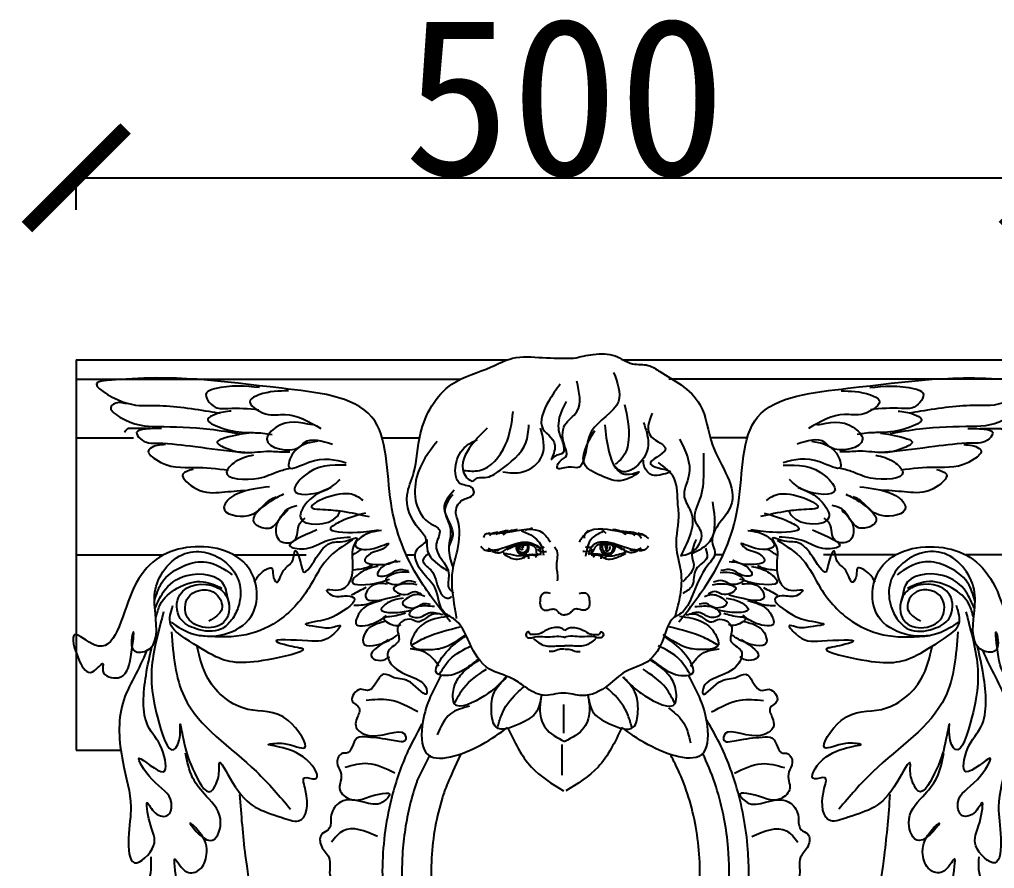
# Model space of a CAD drawing. Extents: x 3172 to 33391, y 13916 to 34175.
# Drawn here: x 14244.4 to 14738.5, y 19422.1 to 19852.6 of the extents above; entities that cross this region are included whole.
import ezdxf

# ---------------------------------------------------------------- set-up
doc = ezdxf.new("R2010")
doc.units = 0
doc.layers.get('0').update_dxf_attribs({"linetype": 'CONTINUOUS'})
doc.layers.get('DEFPOINTS').update_dxf_attribs({"linetype": 'CONTINUOUS'})
doc.dimstyles.new('ISO-25', dxfattribs={"dimtxt": 2.5, "dimasz": 2.5, "dimexe": 1.25, "dimexo": 0.625, "dimtad": 1, "dimdec": 4, "dimdsep": 46, "dimlunit": 6, "dimtxsty": 'Standard', "dimcen": 2.5, "dimadec": 0, "dimazin": 0, "dimtfac": 1, "dimtdec": 4, "dimtmove": 0, "dimatfit": 3, "dimfxl": 1, "dimtolj": 1, "dimtzin": 0, "dimarcsym": 0})

# ---------------------------------------------------------------- blocks, each defined once
blk = doc.blocks.new('_ARCHTICK')
at = {"color": 0, "linetype": 'ByBlock', "const_width": 0.15}
blk.add_lwpolyline([(-0.5, -0.5), (0.5, 0.5)], dxfattribs=at)
blk = doc.blocks.new('*D19')
at = {"color": 0, "linetype": 'ByBlock'}
for p, q in [((-6299.68, 5909.59), (-6299.68, 5927.02)), ((-6299.68, 5925.77), (-5804.61, 5925.77)), ((-5804.61, 5909.59), (-5804.61, 5927.02))]:
    blk.add_line(p, q, dxfattribs=at)
at = {"layer": 'DEFPOINTS', "color": 0, "linetype": 'ByBlock'}
for p in [(-5804.61, 5925.77), (-6299.68, 5908.96), (-5804.61, 5908.96)]:
    blk.add_point(p, dxfattribs=at)
at = {"color": 0, "linetype": 'ByBlock', "xscale": 50, "yscale": 50, "zscale": 50, "rotation": 180}
blk.add_blockref('_ARCHTICK', (-6299.68, 5925.77), dxfattribs=at)
at = {"color": 0, "linetype": 'ByBlock', "xscale": 50, "yscale": 50, "zscale": 50}
blk.add_blockref('_ARCHTICK', (-5804.61, 5925.77), dxfattribs=at)
at = {"color": 0, "linetype": 'ByBlock', "insert": (-6052.15, 5966.39), "char_height": 80, "attachment_point": 5}
blk.add_mtext('\\A1;500', dxfattribs=at)
blk = doc.blocks.new('A$C26935412')
for p, q in [((1.47, 500.13), (222.32, 500.13)), ((1.47, 500.13), (1.47, 300.13)), ((281.22, 500.13), (501.47, 500.13)), ((1.47, 490.13), (198.15, 490.13)), ((501.47, 490.13), (304.79, 490.13)), ((1.47, 460.13), (30.79, 460.13)), ((158.04, 460.13), (177.23, 460.13)), ((344.9, 460.13), (325.71, 460.13)), ((1.47, 400.13), (46.07, 400.13)), ((82.24, 400.13), (119.08, 400.13)), ((170.45, 400.13), (174.85, 400.13)), ((332.49, 400.13), (328.09, 400.13)), ((420.69, 400.13), (383.86, 400.13)), ((501.47, 400.13), (456.87, 400.13)), ((1.47, 300.13), (24.29, 300.13))]:
    blk.add_line(p, q)
for points in [[(256.02, 500.84), (240.12, 501.18), (224.69, 500.84), (213.85, 496.42), (193.76, 487.59), (177.69, 462.31), (174.08, 441.83), (170.86, 431), (177.29, 412.93), (180.5, 407.31), (176.08, 403.3), (179.3, 390.46), (185.32, 382.83), (189.74, 370.79), (194.56, 367.58), (202.66, 355.34), (213.03, 341.64), (224.4, 336.96), (231.12, 332.65), (240.45, 328.27), (250.8, 329.44), (260.35, 328.1), (273.7, 333.46), (282.43, 340.3), (293.79, 345.5), (302, 357.51), (307.35, 368.04), (311.06, 370.39), (316.68, 379.22), (324.72, 394.87), (328.33, 401.69), (327.13, 405.71), (336.37, 424.98), (327.13, 456.28), (320.7, 477.16), (311.06, 487.19), (300.21, 494.02), (294.19, 497.23), (286.15, 498.03), (277.32, 502.04), (266.07, 502.85), (256.02, 500.84)], [(193, 365.83), (177.3, 387.41), (162.57, 426.64), (152.76, 470.77), (106.62, 485.48), (17.3, 489.41), (12.39, 488.43), (25.15, 478.62), (40.86, 476.66), (69.32, 473.71), (75.21, 472.73)], [(276.51, 493.61), (278.92, 478.76), (265.26, 463.51), (261.25, 449.06), (258.84, 445.05), (253.21, 445.05), (247.59, 444.64), (248.79, 447.86), (252.41, 451.07), (251.61, 455.48), (251.61, 466.72), (257.63, 473.54), (257.63, 489.2)], [(309.94, 365.83), (325.64, 387.41), (340.37, 426.64), (350.18, 470.77), (396.31, 485.48), (485.64, 489.41), (490.54, 488.43), (477.78, 478.62), (462.08, 476.66), (433.61, 473.71), (427.72, 472.73)], [(95.26, 485.85), (72.24, 485.17), (68.12, 483.11), (72.59, 475.9), (79.12, 475.21), (94.92, 474.52)], [(110.03, 484.14), (94.92, 482.08), (90.45, 479.33), (98.35, 472.46), (108.32, 472.12), (126.74, 464.87)], [(249.2, 487.59), (243.17, 478.76), (240.36, 464.71), (246.38, 454.28), (244.78, 449.06), (246.38, 450.67), (250.8, 452.67), (250.8, 457.09), (248.79, 462.71), (248.39, 467.52), (252.41, 478.76)], [(392.9, 484.14), (408.02, 482.08), (412.49, 479.33), (404.58, 472.46), (394.62, 472.12), (376.2, 464.87)], [(407.68, 485.85), (430.69, 485.17), (434.82, 483.11), (430.35, 475.9), (423.82, 475.21), (408.02, 474.52)], [(27.24, 477.61), (21.06, 477.61), (19.34, 476.24), (23.81, 470.75), (43.04, 465.94), (69.84, 464.57), (84.96, 462.17)], [(282.14, 477.16), (284.14, 459.09), (280.93, 449.86), (277.32, 446.65)], [(475.7, 477.61), (481.88, 477.61), (483.6, 476.24), (479.13, 470.75), (459.89, 465.94), (433.1, 464.57), (417.98, 462.17)], [(80.83, 473.84), (72.59, 472.12), (68.81, 469.72), (75.68, 465.26), (89.42, 462.85), (96.98, 462.51), (101.79, 461.82)], [(122.44, 466.71), (103.85, 465.6), (99.04, 459.42), (115.53, 455.3), (118.28, 457.7), (132.57, 456.89)], [(199.79, 443.44), (207.82, 443.44), (221.08, 456.28), (225.09, 473.54)], [(296.2, 472.74), (295.79, 460.7), (303.02, 454.28), (295.39, 446.65), (305.44, 442.64), (301.82, 441.43), (296.2, 441.03), (292.18, 445.45), (291.78, 448.66)], [(380.5, 466.71), (399.09, 465.6), (403.9, 459.42), (387.41, 455.3), (384.66, 457.7), (370.36, 456.89)], [(422.1, 473.84), (430.35, 472.12), (434.13, 469.72), (427.26, 465.26), (413.52, 462.85), (405.96, 462.51), (401.15, 461.82)], [(38.92, 464.91), (30.33, 464.91), (27.58, 464.57), (26.21, 462.85)], [(45.1, 464.91), (36.86, 464.57), (32.39, 462.85), (34.11, 459.76), (43.39, 457.36), (62.28, 455.64), (85.64, 452.9), (89.77, 452.55)], [(211.84, 465.12), (202.6, 454.68), (200.99, 440.23), (205.01, 438.22), (205.81, 439.02), (210.63, 439.83), (218.26, 443.44), (231.52, 457.49), (233.13, 466.72)], [(219.87, 442.64), (229.91, 442.64), (239.96, 451.07), (239.15, 465.12)], [(272.09, 466.72), (274.1, 453.07), (284.55, 441.43), (289.37, 442.64), (283.34, 439.02), (271.29, 440.23), (262.05, 445.85), (266.87, 463.91)], [(291.78, 467.93), (294.19, 457.49), (290.17, 447.45), (280.13, 443.04), (277.32, 445.45)], [(457.83, 464.91), (466.08, 464.57), (470.54, 462.85), (468.83, 459.76), (459.55, 457.36), (440.66, 455.64), (417.3, 452.9), (413.17, 452.55)], [(464.02, 464.91), (472.61, 464.91), (475.35, 464.57), (476.73, 462.85)], [(89.77, 462.51), (77.74, 460.11), (73.62, 458.05), (78.77, 454.61), (88.39, 452.55), (100.42, 453.24), (108.66, 452.9), (110.72, 452.9)], [(196.17, 367.58), (194.96, 375.2), (194.16, 392.06), (196.57, 402.5), (196.57, 418.55), (195.77, 421.36), (198.98, 428.19), (201.79, 429.39), (205.01, 431.8), (204.61, 433.81), (198.18, 436.62), (195.77, 446.25), (200.99, 455.88), (206.61, 459.09)], [(310.26, 459.5), (315.08, 441.03), (312.67, 429.79), (315.88, 422.57), (311.06, 400.09)], [(413.17, 462.51), (425.2, 460.11), (429.32, 458.05), (424.17, 454.61), (414.55, 452.55), (402.52, 453.24), (394.28, 452.9), (392.22, 452.9)], [(47.17, 456.67), (39.26, 454.61), (38.58, 453.93), (42.01, 449.12), (61.94, 445), (79.46, 443.63)], [(125.2, 458.42), (112.44, 452.21), (110.38, 445), (120.59, 447.68), (139.64, 447.37)], [(186.13, 458.29), (175.68, 439.83), (182.91, 416.14), (187.33, 412.93), (185.73, 405.71), (192.15, 390.05), (192.15, 383.23), (194.56, 380.82)], [(377.74, 458.42), (390.5, 452.21), (392.56, 445), (382.34, 447.68), (363.3, 447.37)], [(455.77, 456.67), (463.67, 454.61), (464.36, 453.93), (460.93, 449.12), (441, 445), (423.48, 443.63)], [(92.17, 451.18), (82.89, 447.75), (78.43, 442.6), (94.92, 439.51), (104.88, 442.94), (111.07, 444.66)], [(310.66, 399.69), (315.88, 401.29), (321.5, 411.33), (318.29, 417.75), (320.7, 428.59), (322.71, 441.83), (322.71, 452.27)], [(410.77, 451.18), (420.04, 447.75), (424.51, 442.6), (408.02, 439.51), (398.06, 442.94), (391.87, 444.66)], [(139.64, 446.15), (117.94, 440.54), (113.13, 433.33), (128.93, 433.33), (136.49, 438.82)], [(308.25, 369.18), (310.66, 379.62), (311.06, 391.66), (308.65, 404.5), (309.85, 421.76), (309.45, 425.78), (307.44, 439.43), (299.41, 447.45)], [(363.3, 446.15), (385, 440.54), (389.81, 433.33), (374.01, 433.33), (366.45, 438.82)], [(61.25, 443.97), (56.1, 441.57), (62.97, 434.02), (76.02, 432.3), (88.74, 433.33)], [(441.69, 443.97), (446.84, 441.57), (439.97, 434.02), (426.91, 432.3), (414.2, 433.33)], [(100.42, 435.05), (84.27, 431.61), (80.15, 429.21), (77.05, 424.41), (89.42, 420.29), (97.67, 425.78), (102.13, 429.21), (103.85, 429.9)], [(402.52, 435.05), (418.67, 431.61), (422.79, 429.21), (425.88, 424.41), (413.52, 420.29), (405.27, 425.78), (400.81, 429.21), (399.09, 429.9)], [(107.63, 431.27), (99.73, 426.81), (92.51, 416.51), (94.92, 414.79), (101.1, 414.11), (109.69, 423.72), (114.5, 425.44)], [(148.24, 428.04), (141.18, 431.41), (122.44, 424.05), (127.66, 423.43), (137.8, 422.51), (151.31, 419.75)], [(194.96, 433.4), (189.74, 424.17), (194.16, 411.33), (192.15, 404.5)], [(194.16, 431), (190.14, 423.37), (192.96, 413.34), (192.15, 403.7), (194.16, 394.07)], [(354.7, 428.04), (361.76, 431.41), (380.5, 424.05), (375.28, 423.43), (365.14, 422.51), (351.63, 419.75)], [(395.31, 431.27), (403.21, 426.81), (410.42, 416.51), (408.02, 414.79), (401.84, 414.11), (393.25, 423.72), (388.44, 425.44)], [(327.13, 427.38), (325.52, 406.91), (316.28, 400.49)], [(109.69, 423.03), (103.85, 414.79), (105.91, 407.24), (113.13, 407.58), (115.88, 416.17), (118.62, 418.91)], [(149.47, 421.59), (136.87, 417.29), (131.65, 413.92), (145.17, 411.77), (156.23, 413)], [(353.47, 421.59), (366.06, 417.29), (371.29, 413.92), (357.77, 411.77), (346.71, 413)], [(393.25, 423.03), (399.09, 414.79), (397.03, 407.24), (389.81, 407.58), (387.06, 416.17), (384.31, 418.91)], [(212.06, 410.99), (222.18, 411.83), (240.32, 411.41), (244.11, 406.77)], [(291.17, 410.37), (280.76, 411.83), (262.62, 411.41), (258.82, 406.77)], [(92.65, 386.16), (96.82, 391.52), (101.59, 393.3), (102.19, 389.73), (103.97, 386.16), (107.55, 392.11), (112.32, 397.47), (113.51, 402.24), (116.49, 395.69), (117.69, 391.52), (125.44, 400.45), (132, 406.41), (140.34, 407.6), (145.11, 408.79), (143.32, 404.62), (142.73, 398.67), (141.53, 386.75), (134.38, 381.99), (129.61, 381.99), (131.99, 379.71), (139, 379.17), (143.5, 378.27), (134.51, 369.28), (123.17, 365.86), (118.88, 364.71), (124.25, 363.52), (133.43, 363.34), (136.48, 364.06), (133.25, 359.75), (119.93, 356.15), (103.97, 355.77), (109.49, 353.99), (114.53, 352.91), (116.87, 352.38), (102.29, 346.98), (72.97, 348.03), (57.3, 357.41), (49.74, 364.78), (50.91, 374.24)], [(124.59, 413), (111.07, 404.4), (119.37, 403.48), (128.89, 407.16), (141.79, 409.31)], [(157.76, 412.69), (147.32, 409.31), (144.25, 405.63), (153.77, 403.48), (161.14, 405.63), (159.61, 404.09), (151.01, 400.1), (149.16, 397.65), (157.46, 395.19), (164.52, 397.03), (165.44, 397.65)], [(213.17, 411.32), (210.27, 410.02), (209.83, 409.15)], [(217.17, 411.69), (214.19, 410.96), (212.96, 410.02)], [(222.47, 412.65), (217.46, 411.32), (216.3, 410.67)], [(227.15, 413.11), (221.53, 411.61), (219.77, 410.37)], [(229.35, 412.43), (235.57, 409.44), (240.06, 403.11), (240.64, 400.12)], [(234.95, 413.82), (231.19, 412.7)], [(263.48, 412.62), (261.65, 410.53), (261.49, 408.8)], [(271.39, 412.09), (265.52, 408.75), (263.1, 404.14), (262.18, 399.54)], [(269.71, 413.86), (272.55, 411.37)], [(276.07, 413.41), (281.41, 411.61), (282.67, 410.63)], [(280.52, 412.57), (285.48, 411.32), (287.34, 410.11)], [(284.14, 412.05), (288.75, 410.96), (290.69, 408.75)], [(288.86, 411.42), (292.67, 410.02), (294.31, 408.54)], [(345.17, 412.69), (355.62, 409.31), (358.69, 405.63), (349.17, 403.48), (341.8, 405.63), (343.33, 404.09), (351.93, 400.1), (353.78, 397.65), (345.48, 395.19), (338.42, 397.03), (337.49, 397.65)], [(410.29, 386.16), (406.12, 391.52), (401.35, 393.3), (400.75, 389.73), (398.96, 386.16), (395.39, 392.11), (390.62, 397.47), (389.43, 402.24), (386.44, 395.69), (385.25, 391.52), (377.5, 400.45), (370.94, 406.41), (362.6, 407.6), (357.83, 408.79), (359.62, 404.62), (360.21, 398.67), (361.4, 386.75), (368.56, 381.99), (373.33, 381.99), (370.95, 379.71), (363.93, 379.17), (359.43, 378.27), (368.43, 369.28), (379.77, 365.86), (384.06, 364.71), (378.69, 363.52), (369.51, 363.34), (366.45, 364.06), (369.69, 359.75), (383.01, 356.15), (398.96, 355.77), (393.45, 353.99), (388.41, 352.91), (386.07, 352.38), (400.65, 346.98), (429.97, 348.03), (445.64, 357.41), (453.2, 364.78), (452.03, 374.24)], [(378.35, 413), (391.87, 404.4), (383.57, 403.48), (374.05, 407.16), (361.15, 409.31)], [(50.04, 365.72), (60.45, 359.94), (90.84, 368.43), (93.92, 381.17), (88.47, 395.09), (55.69, 403.53), (30.04, 381.39), (10.97, 353.99), (0.83, 359.35), (3.22, 345.65), (9.77, 340.28), (15.14, 344.45), (15.14, 340.88), (22.89, 337.3), (29.45, 348.03), (30.64, 360.54), (30.64, 351.6), (37.2, 351.01), (41.97, 370.07), (41.97, 382.58), (58.66, 401.31), (79.43, 394.96), (85.14, 384.71), (84.4, 373.58), (80.98, 366.91), (75.5, 362.14), (62.84, 362.33), (54.73, 367.65), (54.45, 379.79), (72.97, 383.77), (78.34, 379.01), (77.74, 366.5), (67.61, 362.92), (57.77, 369.44), (59.7, 379.51), (72.97, 380.2), (75.95, 372.45), (69.36, 366.27)], [(142.78, 407.76), (129.83, 397.87), (120.47, 383.13), (104.27, 366.04), (86.09, 358.85), (64.5, 358.85)], [(180.9, 408.12), (181.31, 402.1), (191.35, 392.06)], [(208.51, 404.6), (210.76, 402.64), (213.59, 402.21)], [(211.21, 402.56), (216.7, 402.98), (225.13, 405.51), (231.04, 406.77), (237.2, 404.97), (238.21, 404.24), (239.05, 400.87)], [(214.17, 402.14), (217.96, 401.29), (222.18, 403.4), (230.23, 405.91), (235.09, 404.97), (236.94, 402.56), (236.94, 401.29), (239.48, 400.45)], [(221.96, 402.81), (226.17, 404.84), (231.36, 405.33), (233.32, 405.33)], [(226.73, 405.44), (226.66, 403.56), (228.04, 400.97), (231.96, 401.27), (233.05, 403.41), (233.12, 405.52)], [(227.31, 405.44), (227.17, 403.7), (228.5, 401.73), (230.99, 401.69), (232.4, 403.19), (232.47, 405.59)], [(228.04, 404.72), (227.97, 403.85), (229.35, 402.98), (230.29, 403.34)], [(229.2, 405.44), (228.84, 404.43), (230, 403.99), (230.07, 404.86), (229.2, 405.44)], [(236.84, 404.68), (239.15, 403.93), (240.9, 404.28)], [(266.1, 404.68), (263.79, 403.93), (262.04, 404.28)], [(288.77, 402.14), (284.97, 401.29), (280.76, 403.4), (272.71, 405.91), (267.84, 404.97), (266.26, 402.67), (265.37, 401.2), (263.46, 400.45)], [(291.72, 402.56), (286.24, 402.98), (277.8, 405.51), (271.9, 406.77), (265.74, 404.97), (264.74, 403.66), (263.89, 400.87)], [(269.62, 405.5), (269.67, 403.3), (271.3, 400.83), (275.28, 400.63), (277.27, 403.77), (277.53, 405.5)], [(280.98, 402.81), (276.77, 404.84), (271.58, 405.33), (269.62, 405.33)], [(270.88, 405.65), (270.67, 403.98), (271.92, 401.62), (275.18, 401.46), (276.07, 404.92), (275.7, 405.34)], [(272.92, 405.6), (272.13, 404.19), (273.08, 403.3), (273.39, 404.29), (272.19, 404.5)], [(274.49, 404.4), (274.39, 402.93), (272.92, 402.09), (272.13, 402.77)], [(294.43, 404.6), (292.18, 402.64), (289.35, 402.21)], [(318.69, 408.12), (316.68, 398.88), (317.49, 395.27), (311.86, 386.44)], [(360.15, 407.76), (373.11, 397.87), (382.47, 383.13), (398.67, 366.04), (416.84, 358.85), (438.44, 358.85)], [(452.9, 365.72), (442.49, 359.94), (412.1, 368.43), (409.01, 381.17), (414.47, 395.09), (447.24, 403.53), (472.89, 381.39), (491.97, 353.99), (502.11, 359.35), (499.72, 345.65), (493.16, 340.28), (487.8, 344.45), (487.8, 340.88), (480.05, 337.3), (473.49, 348.03), (472.3, 360.54), (472.3, 351.6), (465.74, 351.01), (460.97, 370.07), (460.97, 382.58), (444.27, 401.31), (423.51, 394.96), (417.8, 384.71), (418.54, 373.58), (421.96, 366.91), (427.44, 362.14), (440.1, 362.33), (448.21, 367.65), (448.49, 379.79), (429.97, 383.77), (424.6, 379.01), (425.2, 366.5), (435.33, 362.92), (445.17, 369.44), (443.24, 379.51), (429.97, 380.2), (426.99, 372.45), (433.58, 366.27)], [(147.63, 403.17), (143.02, 400.1)], [(181.71, 400.89), (178.9, 397.28), (182.91, 392.46), (187.33, 382.03), (191.35, 378.01), (193.76, 378.81)], [(212.28, 403.65), (215.01, 402.56), (217.96, 402.56)], [(219.98, 401.05), (222.31, 400.76), (227.98, 399.74), (233.21, 400.39), (237.27, 400.39)], [(220.28, 400.68), (225.51, 398.14), (229.14, 398.36), (232.7, 399.88), (237.85, 400.1)], [(230.23, 400.18), (230.52, 399.02), (230.59, 398.25)], [(231.9, 400.1), (232.7, 399.38), (232.99, 398.14)], [(235.09, 400.39), (236.33, 399.74), (236.91, 398.87)], [(237.35, 403.15), (239.31, 401.99), (242.23, 401.96)], [(265.59, 403.15), (263.63, 401.99), (260.71, 401.96)], [(282.99, 401.36), (280.63, 400.76), (273.13, 399.53), (269.73, 400.39), (264.9, 400.47)], [(282.66, 400.68), (276.91, 398.32), (272.71, 398.06), (269.98, 399.47), (265.08, 400.1)], [(265.58, 402.67), (265.11, 401.73), (265.58, 400.63)], [(267.84, 400.39), (266.61, 399.74), (266.03, 398.87)], [(271.04, 400.1), (270.24, 399.38), (269.95, 398.14)], [(272.71, 400.18), (272.42, 399.02), (272.35, 398.25)], [(281.41, 403.56), (281.99, 402.83), (282.31, 401.67), (282.99, 401.52)], [(290.66, 403.65), (287.93, 402.56), (284.97, 402.56)], [(323.51, 403.7), (324.32, 398.88), (318.69, 392.86), (316.68, 384.43), (311.86, 380.42)], [(355.31, 403.17), (359.92, 400.1)], [(41.53, 376.78), (45.12, 385.67), (56.93, 394.74), (68.19, 396.52), (81.36, 389.99)], [(155.92, 394.27), (147.63, 391.51), (142.71, 386.6), (156.23, 385.98), (161.76, 387.83)], [(152.85, 394.89), (151.01, 393.96), (143.33, 392.43)], [(167.29, 396.73), (157.76, 393.66), (155.61, 389.97), (161.14, 389.97), (165.75, 392.43), (171.59, 392.12)], [(335.65, 396.73), (345.17, 393.66), (347.32, 389.97), (341.8, 389.97), (337.19, 392.43), (331.35, 392.12)], [(347.02, 394.27), (355.31, 391.51), (360.23, 386.6), (346.71, 385.98), (341.18, 387.83)], [(350.09, 394.89), (351.93, 393.96), (359.61, 392.43)], [(461.41, 376.78), (457.81, 385.67), (446.01, 394.74), (434.75, 396.52), (421.57, 389.99)], [(41.87, 372.85), (45.98, 381.06), (58.15, 389.68), (77.26, 384.38), (78.48, 379.67), (79.68, 375.05)], [(171.89, 391.2), (166.98, 391.2), (159.91, 387.21), (166.06, 385.06), (170.67, 386.9), (175.27, 386.29)], [(331.04, 391.2), (335.96, 391.2), (343.02, 387.21), (336.88, 385.06), (332.27, 386.9), (327.66, 386.29)], [(461.07, 372.85), (456.96, 381.06), (444.79, 389.68), (425.68, 384.38), (424.46, 379.67), (423.26, 375.05)], [(42.39, 368.4), (44.44, 374.73), (53.17, 383.11), (66.48, 386.43), (76.06, 383.01)], [(160.84, 385.37), (151.31, 383.22), (149.47, 378.92), (164.83, 378.92), (167.29, 379.54)], [(175.89, 384.76), (172.2, 385.37), (163.91, 382.91), (169.74, 379.84), (174.97, 381.38), (178.04, 380.15)], [(327.05, 384.76), (330.74, 385.37), (339.03, 382.91), (333.19, 379.84), (327.97, 381.38), (324.9, 380.15)], [(342.1, 385.37), (351.63, 383.22), (353.47, 378.92), (338.11, 378.92), (335.65, 379.54)], [(460.55, 368.4), (458.5, 374.73), (449.77, 383.11), (436.46, 386.43), (426.88, 383.01)], [(149.78, 383.53), (142.4, 379.54)], [(179.88, 378.92), (176.5, 379.84), (170.36, 377.7), (168.52, 375.55), (174.66, 373.09), (178.96, 375.24), (182.65, 374.93)], [(323.06, 378.92), (326.44, 379.84), (332.58, 377.7), (334.42, 375.55), (328.28, 373.09), (323.98, 375.24), (320.29, 374.93)], [(353.16, 383.53), (360.53, 379.54)], [(154.38, 376.47), (150.7, 374.93), (143.63, 374.32)], [(157.76, 376.78), (149.16, 373.4), (145.17, 368.18), (144.55, 365.11), (153.46, 365.11), (160.22, 369.1)], [(168.82, 378), (160.84, 375.55), (157.46, 372.17), (162.99, 370.64), (172.51, 371.86)], [(334.12, 378), (342.1, 375.55), (345.48, 372.17), (339.95, 370.64), (330.43, 371.86)], [(345.17, 376.78), (353.78, 373.4), (357.77, 368.18), (358.38, 365.11), (349.48, 365.11), (342.72, 369.1)], [(348.55, 376.47), (352.24, 374.93), (359.31, 374.32)], [(46.17, 371.01), (40.86, 348.53), (43.05, 317), (51.49, 300.45), (54.61, 307.94), (54.61, 313.56), (56.17, 306.38), (61.17, 290.46), (70.55, 279.22), (73.05, 282.97), (74.61, 290.46), (74.61, 293.27), (81.48, 283.59), (106.36, 265.82), (115.3, 264.03), (118.88, 279.52), (118.35, 286.09), (123.66, 285.46), (119.29, 295.45), (100.23, 303.26), (107.73, 303.57), (118.35, 301.39), (109.92, 315.44), (89.29, 321.06), (68.98, 336.67), (63.36, 353.21)], [(170.05, 370.33), (161.76, 368.49), (158.99, 367.87), (163.91, 364.19), (167.59, 364.5)], [(184.8, 373.71), (180.19, 374.01), (173.12, 371.86), (171.89, 369.72), (176.5, 368.18), (182.65, 370.64), (186.33, 370.33)], [(318.14, 373.71), (322.75, 374.01), (329.81, 371.86), (331.04, 369.72), (326.44, 368.18), (320.29, 370.64), (316.61, 370.33)], [(332.89, 370.33), (341.18, 368.49), (343.95, 367.87), (339.03, 364.19), (335.34, 364.5)], [(456.76, 371.01), (462.08, 348.53), (459.89, 317), (451.45, 300.45), (448.33, 307.94), (448.33, 313.56), (446.77, 306.38), (441.77, 290.46), (432.39, 279.22), (429.89, 282.97), (428.33, 290.46), (428.33, 293.27), (421.46, 283.59), (396.58, 265.82), (387.64, 264.03), (384.06, 279.52), (384.59, 286.09), (379.27, 285.46), (383.65, 295.45), (402.71, 303.26), (395.21, 303.57), (384.59, 301.39), (393.02, 315.44), (413.65, 321.06), (433.95, 336.67), (439.58, 353.21)], [(159.61, 366.03), (149.47, 360.51), (148.24, 355.29), (161.14, 356.21), (166.06, 359.28)], [(192.75, 368.8), (180.7, 365.73), (173.69, 358.29), (172.82, 354.13), (180.7, 351.72), (188.81, 352.6), (201.08, 359.38)], [(310.19, 368.8), (322.23, 365.73), (329.24, 358.29), (330.12, 354.13), (322.23, 351.72), (314.13, 352.6), (301.86, 359.38)], [(343.33, 366.03), (353.47, 360.51), (354.7, 355.29), (341.8, 356.21), (336.88, 359.28)], [(50.24, 360.71), (56.8, 327.3), (93.67, 289.21), (111.13, 269.99)], [(173.04, 353.91), (180.27, 357.85), (198.01, 363.32)], [(251.37, 361.46), (250.04, 362.5), (248.15, 362.97), (244.73, 362.69), (240.27, 360.6), (236.94, 359.37), (235.33, 359.37), (233.62, 359.75), (233.05, 360.79), (231.72, 359.75), (232.48, 357.95), (234.1, 357.66), (236.28, 358.23), (241.31, 358.23), (242.92, 358.14), (247.39, 358.52), (251.94, 357.95)], [(251.57, 361.46), (252.89, 362.5), (254.79, 362.97), (258.21, 362.69), (262.67, 360.6), (265.99, 359.37), (267.61, 359.37), (269.32, 359.75), (269.89, 360.79), (271.21, 359.75), (270.46, 357.95), (268.84, 357.66), (266.66, 358.23), (261.63, 358.23), (260.01, 358.14), (255.55, 358.52), (251, 357.95)], [(329.9, 353.91), (322.67, 357.85), (304.93, 363.32)], [(452.7, 360.71), (446.14, 327.3), (409.27, 289.21), (391.81, 269.99)], [(161.14, 356.82), (152.85, 347.61), (157.15, 346.08), (161.76, 347.92)], [(206.99, 346.47), (200.64, 341.87), (190.56, 338.37), (185.96, 339.68), (188.59, 347.56), (197.79, 356.54), (200.64, 358.51)], [(235.52, 357.28), (241.22, 353.77), (248.19, 353.58), (251.61, 353.58)], [(267.42, 357.28), (261.72, 353.77), (254.75, 353.58), (251.33, 353.58)], [(295.95, 346.47), (302.3, 341.87), (312.38, 338.37), (316.98, 339.68), (314.35, 347.56), (305.15, 356.54), (302.3, 358.51)], [(341.8, 356.82), (350.09, 347.61), (345.79, 346.08), (341.18, 347.92)], [(187.11, 343.27), (180.24, 350.14), (172.39, 352.1)], [(187.49, 339.25), (192.75, 346.69), (203.71, 353.69)], [(251.28, 351.88), (248.72, 351.78), (245.49, 350.74), (243.59, 350.74)], [(251.66, 351.88), (254.22, 351.78), (257.45, 350.74), (259.35, 350.74)], [(315.44, 339.25), (310.19, 346.69), (299.23, 353.69)], [(315.83, 343.27), (322.7, 350.14), (330.55, 352.1)], [(221.45, 337.71), (216.85, 332.9), (210.5, 328.08), (194.94, 324.14), (194.29, 328.74), (196.48, 336.18), (201.73, 342.09), (208.09, 346.69)], [(281.49, 337.71), (286.09, 332.9), (292.44, 328.08), (308, 324.14), (308.65, 328.74), (306.46, 336.18), (301.2, 342.09), (294.85, 346.69)], [(194.94, 323.7), (199.76, 332.02), (211.37, 341.65)], [(308, 323.7), (303.18, 332.02), (291.57, 341.65)], [(188.18, 338.31), (178.89, 314.9), (180.63, 298.72), (208.77, 302.95), (222.27, 311.85)], [(239.63, 328.74), (237.22, 320.2), (228.46, 313.64), (216.41, 311.88), (214, 319.98), (215.53, 330.05), (221.67, 337.49)], [(263.31, 328.74), (265.72, 320.2), (274.48, 313.64), (286.53, 311.88), (288.94, 319.98), (287.4, 330.05), (281.27, 337.49)], [(314.76, 338.31), (324.05, 314.9), (322.3, 298.72), (294.16, 302.95), (280.67, 311.85)], [(217.07, 311.67), (219.04, 318.01), (226.93, 329.4), (230.65, 332.68)], [(285.87, 311.67), (283.9, 318.01), (276.01, 329.4), (272.29, 332.68)], [(176.31, 319.73), (161.71, 325.85), (149.81, 325.62)], [(239.63, 328.3), (238.75, 321.52), (241.6, 311.67), (251.46, 304.66)], [(263.31, 328.3), (264.18, 321.52), (261.34, 311.67), (251.48, 304.66)], [(326.62, 319.73), (341.23, 325.85), (353.13, 325.62)], [(202.82, 322.67), (193, 318.75), (186.13, 307.96)], [(250.91, 323.65), (250.91, 308.94)], [(304.58, 321.81), (311.65, 315.19), (315.92, 303.87)], [(222.27, 311.85), (234.42, 291.51), (250.86, 279.32)], [(280.67, 311.85), (268.52, 291.51), (252.08, 279.32)], [(249.93, 303.06), (249.93, 287.36)], [(39.58, 245.56), (37.8, 232.45), (33.03, 222.33), (44.35, 218.16), (52.7, 231.86), (52.1, 244.37), (58.07, 237.82), (64.62, 239.01), (68.2, 246.75), (64.62, 258.07), (59.85, 262.84), (69.99, 253.9), (75.36, 262.84), (68.2, 276.54), (61.05, 286.07), (57.47, 298.58)], [(463.35, 245.56), (465.14, 232.45), (469.91, 222.33), (458.58, 218.16), (450.24, 231.86), (450.83, 244.37), (444.87, 237.82), (438.31, 239.01), (434.74, 246.75), (438.31, 258.07), (443.08, 262.84), (432.95, 253.9), (427.58, 262.84), (434.74, 276.54), (441.89, 286.07), (445.47, 298.58)], [(164.54, 288.35), (150.79, 293.25), (139.02, 291.29)], [(338.4, 288.35), (352.14, 293.25), (363.92, 291.29)], [(155.7, 255.98), (138.03, 258.92), (132.14, 253.04)], [(347.24, 255.98), (364.9, 258.92), (370.79, 253.04)]]:
    blk.add_spline(points, degree=3)
for points, knots in [([(132.02, 434.7), (127.65, 432.98), (120.69, 430.22), (111.44, 414.27), (133.21, 414.87), (136.18, 421.72), (136.55, 422.69)], [0, 0, 0, 0, 14.491069, 23.101461, 42.008854, 45.060732, 45.060732, 45.060732, 45.060732]), ([(370.92, 434.7), (375.29, 432.98), (382.25, 430.22), (391.5, 414.27), (369.72, 414.87), (366.75, 421.72), (366.39, 422.69)], [0, 0, 0, 0, 14.491069, 23.101461, 42.008854, 45.060732, 45.060732, 45.060732, 45.060732]), ([(246.28, 404.37), (246.73, 403.67), (247.92, 401.8), (247.6, 397.99), (246.92, 394.24), (247.86, 390.47), (247.83, 388.2), (247.69, 386.9)], [0, 0, 0, 0, 2.471391, 6.501, 10.887845, 13.915304, 17.900347, 17.900347, 17.900347, 17.900347]), ([(244.12, 380.45), (243.3, 380.69), (241.72, 381.14), (238.97, 379.71), (238.84, 376.46), (238.69, 373.33), (241.47, 371.35), (243.75, 372.24), (245.69, 372.57), (247.25, 372.1), (248.27, 370.57), (249.92, 369.56), (250.98, 369.51), (251.47, 369.55)], [0, 0, 0, 0, 2.488926, 4.824842, 8.080884, 11.521581, 13.539688, 17.14173, 18.204197, 19.42909, 21.752764, 23.513362, 24.972026, 24.972026, 24.972026, 24.972026]), ([(258.82, 380.45), (259.64, 380.69), (261.22, 381.14), (263.97, 379.71), (264.1, 376.46), (264.25, 373.33), (261.47, 371.35), (259.18, 372.24), (257.25, 372.57), (255.69, 372.1), (254.67, 370.57), (253.01, 369.56), (251.96, 369.51), (251.47, 369.55)], [0, 0, 0, 0, 2.488926, 4.824842, 8.080884, 11.521581, 13.539688, 17.14173, 18.204197, 19.42909, 21.752764, 23.513362, 24.972026, 24.972026, 24.972026, 24.972026]), ([(189.23, 369.47), (188.02, 369.8), (184.84, 370.65), (180.75, 368.08), (176.47, 364.97), (171.81, 368.73), (163.51, 363.93), (169, 355.27), (158.93, 351.99), (164.6, 337.03), (180.8, 337.94), (180.94, 326.22), (172.13, 337.78), (165.46, 335.87), (157.28, 341.33), (155.12, 333.39), (150.49, 330), (145.72, 332.94), (140.04, 325.03), (148.13, 322.27), (145.05, 317.03), (143.6, 310.66), (155.05, 304), (169.93, 312.99), (170.34, 303.63), (159.56, 306.18), (153.83, 306.52), (142.77, 307.78), (142.62, 297.79), (136.5, 299.11), (133.76, 293.54), (137.36, 289.35), (137.05, 284.63), (135.2, 279.49), (143.91, 271.78), (150.97, 277.25), (164.17, 278.95), (156.61, 270.96), (148.19, 274.02), (137.22, 276.04), (131.22, 267.96), (132.09, 262.59), (130.47, 258.75), (125.7, 257.6), (126.19, 250.11), (131.41, 246.22), (131.36, 240.24), (130.79, 234.62), (138.88, 228.48), (147.7, 232.61), (154.94, 234.64), (159.33, 231.32), (151.98, 228.59), (146.47, 230.9), (139.45, 229.68), (132.67, 229.17), (130.55, 223.55), (132.44, 218.18), (126.45, 216.64), (127.08, 209.01), (132.94, 208.13), (134.35, 203.91), (134.56, 198.58), (143.61, 193.97), (152.45, 196.85), (158.95, 202.78), (165.11, 197.58), (152.45, 198.5), (147.92, 194.64), (140.38, 191.97), (138.05, 185.52), (139.94, 180.51), (140.43, 176.01), (137.46, 173.01), (136.99, 166.84), (142.91, 166.05), (145.06, 161.63), (147.17, 155.92), (156.84, 155.84), (163.23, 161.88), (169.26, 164.66), (174.89, 165.44), (175.57, 160.89), (165.51, 162.97), (158.31, 160.33), (156.44, 156.03), (156.33, 155.73)], [0, 0, 0, 0, 3.626488, 9.497656, 14.037657, 17.247966, 25.52905, 32.10924, 39.694714, 47.063932, 69.595182, 70.190921, 80.111463, 88.791806, 94.44745, 102.917136, 106.392853, 110.019341, 117.293124, 122.350107, 127.842747, 131.46656, 141.387102, 158.687263, 159.87874, 166.463981, 179.701659, 185.10046, 194.522296, 196.310907, 201.932326, 207.022809, 211.788718, 215.412531, 222.588645, 238.272028, 243.637859, 249.132113, 258.67137, 270.595439, 278.700549, 284.10851, 286.529434, 290.434553, 296.664821, 303.496733, 308.936274, 313.544867, 319.683056, 334.735565, 339.34773, 342.225786, 346.592053, 354.464935, 362.067644, 367.388464, 373.218537, 377.54854, 381.231319, 388.002367, 392.368633, 396.848903, 399.87466, 408.060683, 421.460311, 427.293678, 430.76102, 437.665812, 448.632827, 453.236249, 460.273316, 466.058779, 469.576907, 472.733564, 478.416692, 483.387656, 487.291604, 492.630238, 500.256992, 510.938306, 517.979239, 522.077682, 523.723865, 528.933408, 543.16569, 544.224199, 544.224199, 544.224199, 544.224199]), ([(313.71, 369.47), (314.92, 369.8), (318.09, 370.65), (322.19, 368.08), (326.47, 364.97), (331.13, 368.73), (339.42, 363.93), (333.94, 355.27), (344.01, 351.99), (338.34, 337.03), (322.14, 337.94), (322, 326.22), (330.8, 337.78), (337.48, 335.87), (345.66, 341.33), (347.82, 333.39), (352.45, 330), (357.22, 332.94), (362.89, 325.03), (354.81, 322.27), (357.89, 317.03), (359.33, 310.66), (347.89, 304), (333.01, 312.99), (332.6, 303.63), (343.38, 306.18), (349.11, 306.52), (360.17, 307.78), (360.31, 297.79), (366.44, 299.11), (369.18, 293.54), (365.58, 289.35), (365.89, 284.63), (367.74, 279.49), (359.02, 271.78), (351.97, 277.25), (338.77, 278.95), (346.32, 270.96), (354.75, 274.02), (365.71, 276.04), (371.72, 267.96), (370.85, 262.59), (372.47, 258.75), (377.24, 257.6), (376.75, 250.11), (371.53, 246.22), (371.58, 240.24), (372.15, 234.62), (364.06, 228.48), (355.23, 232.61), (348, 234.64), (343.6, 231.32), (350.96, 228.59), (356.47, 230.9), (363.49, 229.68), (370.26, 229.17), (372.39, 223.55), (370.5, 218.18), (376.49, 216.64), (375.86, 209.01), (370, 208.13), (368.59, 203.91), (368.38, 198.58), (359.33, 193.97), (350.49, 196.85), (343.99, 202.78), (337.82, 197.58), (350.49, 198.5), (355.02, 194.64), (362.56, 191.97), (364.89, 185.52), (363, 180.51), (362.51, 176.01), (365.48, 173.01), (365.95, 166.84), (360.03, 166.05), (357.88, 161.63), (355.77, 155.92), (346.1, 155.84), (339.71, 161.88), (333.68, 164.66), (328.05, 165.44), (327.37, 160.89), (337.43, 162.97), (344.63, 160.33), (346.5, 156.03), (346.61, 155.73)], [0, 0, 0, 0, 3.626488, 9.497656, 14.037657, 17.247966, 25.52905, 32.10924, 39.694714, 47.063932, 69.595182, 70.190921, 80.111463, 88.791806, 94.44745, 102.917136, 106.392853, 110.019341, 117.293124, 122.350107, 127.842747, 131.46656, 141.387102, 158.687263, 159.87874, 166.463981, 179.701659, 185.10046, 194.522296, 196.310907, 201.932326, 207.022809, 211.788718, 215.412531, 222.588645, 238.272028, 243.637859, 249.132113, 258.67137, 270.595439, 278.700549, 284.10851, 286.529434, 290.434553, 296.664821, 303.496733, 308.936274, 313.544867, 319.683056, 334.735565, 339.34773, 342.225786, 346.592053, 354.464935, 362.067644, 367.388464, 373.218537, 377.54854, 381.231319, 388.002367, 392.368633, 396.848903, 399.87466, 408.060683, 421.460311, 427.293678, 430.76102, 437.665812, 448.632827, 453.236249, 460.273316, 466.058779, 469.576907, 472.733564, 478.416692, 483.387656, 487.291604, 492.630238, 500.256992, 510.938306, 517.979239, 522.077682, 523.723865, 528.933408, 543.16569, 544.224199, 544.224199, 544.224199, 544.224199]), ([(37.43, 351.1), (33.94, 341.6), (21.92, 325.19), (23.77, 296.4), (31.04, 272.95), (27.65, 258.03), (28.77, 236.67), (44.62, 252.02), (38.96, 260.33), (36.42, 277.77), (41.25, 266.58), (49.71, 265.38), (51.44, 277.86), (41.27, 281.34), (27.96, 303.3), (49.89, 281.91), (45.7, 303.76), (34.28, 314.03), (36.37, 335.61), (38.98, 348.3), (40.18, 353.18)], [72.02273, 72.02273, 72.02273, 72.02273, 101.621445, 131.408376, 155.014036, 171.143116, 184.003884, 197.095573, 209.370866, 219.371188, 226.165651, 232.686047, 239.165381, 254.679901, 267.419518, 281.566134, 293.309265, 306.764274, 332.900348, 348.063146, 348.063146, 348.063146, 348.063146]), ([(465.51, 351.1), (469, 341.6), (481.01, 325.19), (479.17, 296.4), (471.9, 272.95), (475.29, 258.03), (474.17, 236.67), (458.32, 252.02), (463.98, 260.33), (466.52, 277.77), (461.69, 266.58), (453.23, 265.38), (451.5, 277.86), (461.66, 281.34), (474.98, 303.3), (453.05, 281.91), (457.24, 303.76), (468.66, 314.03), (466.57, 335.61), (463.96, 348.3), (462.76, 353.18)], [72.02273, 72.02273, 72.02273, 72.02273, 101.621445, 131.408376, 155.014036, 171.143116, 184.003884, 197.095573, 209.370866, 219.371188, 226.165651, 232.686047, 239.165381, 254.679901, 267.419518, 281.566134, 293.309265, 306.764274, 332.900348, 348.063146, 348.063146, 348.063146, 348.063146]), ([(178.39, 313.65), (172.3, 302.15), (171.36, 300.15), (168.87, 294.42), (167.4, 290.62), (164.77, 282.81), (163.61, 278.82), (161.17, 268.9), (160.07, 262.9), (158.57, 250.75), (158.17, 244.6), (158.09, 232.28), (158.4, 226.11), (159.59, 215.3), (160.32, 210.61), (162.19, 201.4), (163.32, 196.87), (166.01, 187.96), (167.56, 183.58), (171.04, 175.11), (172.97, 171.02), (176.77, 163.88), (178.61, 160.77), (182.47, 154.82), (184.5, 151.97), (189.6, 145.46), (192.76, 141.93), (199.34, 135.5), (202.76, 132.58), (210.79, 126.66), (215.46, 123.86), (224.98, 119.32), (229.82, 117.58), (237.39, 115.7), (240.08, 115.19), (245.48, 114.49), (248.2, 114.29), (252.89, 114.22), (254.87, 114.28), (258.84, 114.56), (260.82, 114.79), (264.78, 115.4), (266.75, 115.8), (270.69, 116.75), (272.65, 117.32), (277.68, 118.99), (280.73, 120.22), (286.75, 123.12), (289.73, 124.78), (296.49, 129.1), (300.23, 131.92), (307.45, 138.27), (310.92, 141.79), (317.5, 149.51), (320.61, 153.69), (326.37, 162.65), (329.03, 167.41), (333.21, 176.18), (334.85, 180.08), (337.81, 188.09), (339.12, 192.21), (341.41, 200.62), (342.38, 204.92), (343.95, 213.63), (344.55, 218.04), (345.38, 226.93), (345.61, 231.41), (345.7, 240.38), (345.55, 244.86), (344.78, 255.02), (344.05, 260.67), (341.98, 271.79), (340.65, 277.24), (337.74, 286.81), (336.26, 290.98), (332.97, 299.06), (331.15, 302.98), (327.51, 309.92), (325.74, 313), (323.86, 315.95)], [1.017097, 1.017097, 1.017097, 1.017097, 1.072672, 1.072672, 1.173149, 1.173149, 1.273626, 1.273626, 1.417944, 1.417944, 1.562261, 1.562261, 1.706579, 1.706579, 1.818454, 1.818454, 1.930329, 1.930329, 2.043981, 2.043981, 2.157633, 2.157633, 2.251109, 2.251109, 2.344585, 2.344585, 2.476073, 2.476073, 2.607562, 2.607562, 2.776168, 2.776168, 2.944773, 2.944773, 3.037511, 3.037511, 3.13025, 3.13025, 3.198235, 3.198235, 3.266221, 3.266221, 3.334206, 3.334206, 3.402192, 3.402192, 3.509032, 3.509032, 3.615872, 3.615872, 3.755915, 3.755915, 3.895957, 3.895957, 4.036, 4.036, 4.176042, 4.176042, 4.281049, 4.281049, 4.386056, 4.386056, 4.491063, 4.491063, 4.596069, 4.596069, 4.701076, 4.701076, 4.806083, 4.806083, 4.940287, 4.940287, 5.074492, 5.074492, 5.182736, 5.182736, 5.290979, 5.290979, 5.382853, 5.382853, 5.382853, 5.382853]), ([(182.38, 297.73), (176.27, 285.58), (176, 284.81), (174.41, 280.15), (173.24, 276.15), (171.26, 267.99), (170.44, 263.83), (169.16, 255.4), (168.7, 251.13), (168.03, 240.66), (168.03, 234.44), (168.78, 222.08), (169.54, 215.96), (171.8, 203.97), (173.29, 198.11), (176.96, 186.84), (179.13, 181.43), (183.59, 172.18), (185.76, 168.24), (191.62, 158.94), (195.49, 153.88), (203.73, 144.93), (208.09, 141.04), (215.95, 135.31), (219.39, 133.2), (225.37, 130.15), (227.9, 129.05), (232.97, 127.19), (235.51, 126.43), (240.33, 125.32), (242.59, 124.92), (247.14, 124.39), (249.41, 124.25), (253.51, 124.24), (255.34, 124.32), (259.02, 124.64), (260.85, 124.88), (265.07, 125.65), (267.46, 126.22), (272.24, 127.67), (274.61, 128.55), (279.35, 130.6), (281.71, 131.78), (287.96, 135.36), (291.82, 138.04), (298.53, 143.65), (301.43, 146.41), (307.01, 152.49), (309.69, 155.8), (314.75, 162.9), (317.13, 166.71), (321.08, 173.94), (322.72, 177.29), (325.74, 184.24), (327.11, 187.83), (329.61, 195.32), (330.73, 199.23), (332.63, 207.2), (333.42, 211.27), (334.65, 219.5), (335.09, 223.66), (335.83, 235.2), (335.75, 242.62), (334.7, 255.01), (334.02, 260.01), (332.01, 270.58), (330.61, 276.11), (327.21, 286.78), (325.2, 291.92), (322.67, 297.38), (322.4, 297.95), (322.12, 298.52)], [1.146876, 1.146876, 1.146876, 1.146876, 1.16845, 1.16845, 1.276177, 1.276177, 1.383905, 1.383905, 1.491633, 1.491633, 1.646547, 1.646547, 1.801462, 1.801462, 1.956377, 1.956377, 2.111292, 2.111292, 2.236584, 2.236584, 2.424642, 2.424642, 2.612701, 2.612701, 2.753757, 2.753757, 2.855564, 2.855564, 2.957372, 2.957372, 3.048037, 3.048037, 3.138703, 3.138703, 3.211969, 3.211969, 3.285236, 3.285236, 3.380782, 3.380782, 3.476327, 3.476327, 3.571873, 3.571873, 3.731735, 3.731735, 3.859224, 3.859224, 3.986713, 3.986713, 4.114201, 4.114201, 4.216108, 4.216108, 4.318014, 4.318014, 4.423073, 4.423073, 4.528133, 4.528133, 4.633192, 4.633192, 4.817687, 4.817687, 4.944788, 4.944788, 5.090967, 5.090967, 5.237146, 5.237146, 5.254365, 5.254365, 5.254365, 5.254365]), ([(198.31, 298.23), (191.74, 284.34), (190.23, 280.29), (187.4, 271.2), (186.15, 266.11), (184.27, 255.67), (183.64, 250.32), (183.04, 239.56), (183.06, 234.14), (183.74, 223.38), (184.41, 218.05), (186.36, 207.64), (187.65, 202.56), (190.76, 192.82), (192.6, 188.16), (196.73, 179.37), (199.02, 175.24), (203.95, 167.64), (206.58, 164.16), (212.07, 157.91), (214.91, 155.13), (220.7, 150.29), (223.63, 148.23), (229.5, 144.78), (232.42, 143.39), (238.22, 141.23), (241.08, 140.45), (246.77, 139.45), (249.59, 139.22), (255.23, 139.28), (258.06, 139.57), (263.76, 140.72), (266.63, 141.56), (272.44, 143.88), (275.37, 145.34), (281.23, 148.96), (284.16, 151.11), (289.92, 156.12), (292.75, 158.99), (298.18, 165.41), (300.78, 168.98), (305.63, 176.74), (307.87, 180.93), (311.88, 189.85), (313.65, 194.57), (316.63, 204.41), (317.84, 209.53), (319.65, 220), (320.24, 225.35), (320.76, 236.13), (320.7, 241.55), (319.94, 252.29), (319.23, 257.61), (317.2, 267.99), (315.88, 273.04), (312.7, 282.73), (310.83, 287.37), (307.71, 293.88), (306.63, 295.96), (305.5, 297.96)], [1.071746, 1.071746, 1.071746, 1.071746, 1.200302, 1.200302, 1.35034, 1.35034, 1.500378, 1.500378, 1.650416, 1.650416, 1.800453, 1.800453, 1.950491, 1.950491, 2.100529, 2.100529, 2.250567, 2.250567, 2.400604, 2.400604, 2.550642, 2.550642, 2.70068, 2.70068, 2.850718, 2.850718, 3.000756, 3.000756, 3.150793, 3.150793, 3.300831, 3.300831, 3.450869, 3.450869, 3.600907, 3.600907, 3.750944, 3.750944, 3.900982, 3.900982, 4.05102, 4.05102, 4.201058, 4.201058, 4.351096, 4.351096, 4.501133, 4.501133, 4.651171, 4.651171, 4.801209, 4.801209, 4.951247, 4.951247, 5.101284, 5.101284, 5.251322, 5.251322, 5.325134, 5.325134, 5.325134, 5.325134]), ([(85.03, 277.56), (85.84, 267.1), (88.9, 227.6), (99.28, 187.94), (114.38, 162.55)], [0, 0, 0, 0, 31.52309, 119.048211, 119.048211, 119.048211, 119.048211]), ([(417.91, 277.56), (417.1, 267.1), (414.04, 227.6), (403.66, 187.94), (388.56, 162.55)], [0, 0, 0, 0, 31.52309, 119.048211, 119.048211, 119.048211, 119.048211])]:
    blk.add_open_spline(points, degree=3, knots=knots)
blk = doc.blocks.new('A$C79785066')
at = {"xscale": 0.99013685076, "yscale": 0.99013685076, "zscale": 0.99013685076}
blk.add_blockref('A$C26935412', (26.19705, 27.68117), dxfattribs=at)
dim = blk.add_linear_dim(base=(522.72013, 615.05905), p1=(27.6517, 598.25449), p2=(522.72013, 598.25449), text='500', dimstyle='ISO-25', override={"dimtxt": 80, "dimasz": 50, "dimblk1": 'ARCHTICK', "dimblk2": 'ARCHTICK', "dimsah": 1})
dim.commit()
dim.dimension.update_dxf_attribs({"geometry": '*D19', "text_midpoint": (275.18592, 655.68405), "insert": (6327.3333, -5310.70999)})

msp = doc.modelspace()

# ---------------------------------------------------------------- block references
msp.add_blockref('A$C79785066', (14245.51003, 19157.19801))

doc.saveas('drawing.dxf')
